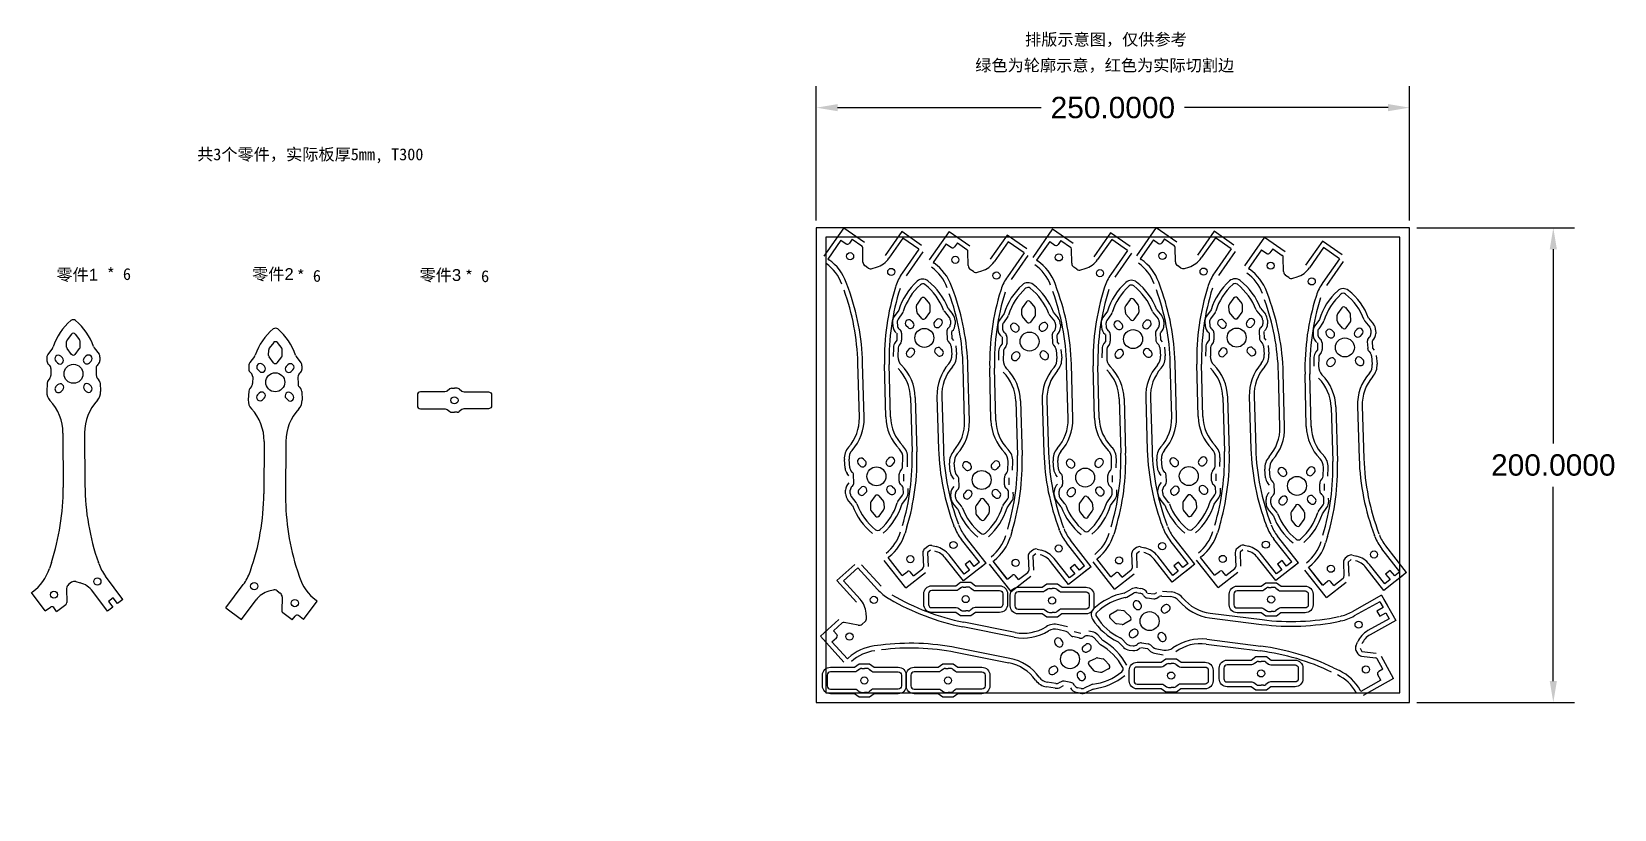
# Model space of a CAD drawing. Header units: inches. Extents: x -68 to 599, y 179 to 507.
import ezdxf

# ---------------------------------------------------------------- set-up
doc = ezdxf.new("R2010")
doc.units = ezdxf.units.IN
doc.header["$MEASUREMENT"] = 0
doc.styles.get("Standard").update_dxf_attribs({"font": 'arial.ttf'})
doc.dimstyles.get("Standard").update_dxf_attribs({"dimtxt": 0.18, "dimasz": 0.18, "dimexe": 0.18, "dimexo": 0.0625, "dimgap": 0.09, "dimtad": 0, "dimtih": 1, "dimtoh": 1, "dimdec": 4, "dimzin": 0, "dimdsep": 46, "dimtxsty": 'Standard', "dimcen": 0.09, "dimadec": 0, "dimazin": 0, "dimtfac": 1, "dimtdec": 4, "dimtofl": 0, "dimtmove": 0, "dimatfit": 3, "dimfxl": 0, "dimtolj": 1, "dimtzin": 0, "dimarcsym": 0})

# ---------------------------------------------------------------- blocks, each defined once
blk = doc.blocks.new('AFT')
at = {"color": 3}
for p, q in [((78.02, 71.24), (63.34, 71.24)), ((78.02, 71.24), (78.02, 60.69)), ((90.68, 50.33), (78.34, 50.33)), ((90.68, 40.16), (90.68, 50.33)), ((16.16, 20.08), (34.61, 33.73)), ((88.68, 38.16), (76.4, 38.16)), ((23.96, 9.51), (41.73, 22.59)), ((-4.79, 12.8), (-1.95, 15.14)), ((-13.43, 6.49), (-12.22, 7.35)), ((-6.41, 9.68), (-6.1, 10.78)), ((-15.88, 1.2), (-14.95, 4.36)), ((10.81, -8.36), (13.89, -6.33)), ((5, -10.64), (7.36, -8.98)), ((-3.54, -15.53), (-0.25, -15.57)), ((2.23, -14.75), (3.42, -13.84))]:
    blk.add_line(p, q, dxfattribs=at)
at = {"color": 1}
for p, q in [((72.98, 69.24), (63.34, 69.24)), ((72.98, 69.24), (63.34, 69.24)), ((63.34, 69.24), (63.34, 68.73)), ((72.98, 69.24), (63.34, 69.24)), ((63.34, 69.24), (63.34, 68.73)), ((72.98, 69.24), (63.34, 69.24)), ((72.98, 69.24), (72.98, 66.59)), ((76.02, 65.59), (73.98, 65.59)), ((76.02, 65.59), (76.02, 60.69)), ((58.12, 54.97), (59.7, 57.21)), ((69.95, 53.16), (69.95, 54.76)), ((70.78, 56.38), (75.6, 59.88)), ((70.73, 51.58), (72.22, 50.42)), ((88.68, 48.33), (78.34, 48.33)), ((88.68, 40.16), (88.68, 48.33)), ((88.68, 40.16), (76.4, 40.16)), ((70.44, 39.25), (70, 39.12)), ((17.35, 18.47), (35.8, 32.12)), ((22.77, 11.12), (40.54, 24.2)), ((-3.52, 11.25), (-0.68, 13.59)), ((-7.47, 6.33), (-5.19, 8.1)), ((-4.48, 9.14), (-4.18, 10.25)), ((-0.29, 8.13), (-0.14, 9.12)), ((2.68, 7.69), (2.83, 8.68)), ((-13.97, 0.64), (-13.03, 3.79)), ((-12.28, 4.86), (-11.06, 5.72)), ((-9.43, 6.03), (-9.17, 5.97)), ((-7.69, 2.68), (-8.68, 2.83)), ((8.13, 0.29), (9.12, 0.14)), ((-13.93, -9.34), (-13.07, -6.35)), ((-10.76, -4.39), (-12.7, -5.82)), ((-7.04, -4.26), (-10.15, -4.2)), ((-8.13, -0.29), (-9.12, -0.14)), ((-6.15, -5.47), (-7.01, -8.46)), ((7.69, -2.68), (8.68, -2.83)), ((9.71, -6.69), (12.78, -4.66)), ((-13.04, -10.55), (-9.93, -10.61)), ((-7.37, -8.99), (-9.31, -10.42)), ((-2.68, -7.69), (-2.83, -8.68)), ((0.29, -8.13), (0.14, -9.12)), ((1.02, -13.16), (2.2, -12.26)), ((2.98, -10.79), (3, -10.52)), ((3.85, -9.01), (6.21, -7.35)), ((7.41, -6.98), (8.56, -7.02)), ((-3.51, -13.53), (-0.22, -13.57))]:
    blk.add_line(p, q, dxfattribs=at)
for centre, radius in [((69.68, 62.24), 1.5), ((74.18, 44.24), 1.5), ((0, 0), 4)]:
    blk.add_circle(centre, radius, dxfattribs=at)
at = {"color": 3}
for centre, radius, start, end in [((43.34, 68.72), 18, 324.86292, 0), ((-23.66, 112.52), 98, 306.48481, 324.86292), ((99.81, -56.34), 98, 107.34322, 126.34946), ((5.46, 34.55), 18, 263.19347, 306.48481), ((2.49, 9.73), 7, 83.19347, 129.44448), ((-9.9, 4.09), 4, 76.34004, 125.40208), ((-2.25, 9.71), 4, 129.44448, 164.43899), ((34.63, -4.98), 18, 126.34946, 169.64081), ((6.3, -14.19), 27, 145.2553, 176.25523), ((-11.12, 3.23), 4, 125.40208, 163.57485), ((-11.12, 3.23), 4, 125.40208, 163.57485), ((10.03, -0.49), 7, 303.3898, 349.64081), ((-11.69, 10.21), 27, 256.57904, 287.57898), ((-0.2, -11.57), 4, 269.25942, 307.4322)]:
    blk.add_arc(centre, radius, start, end, dxfattribs=at)
at = {"color": 1}
for centre, radius, start, end in [((43.34, 68.72), 20, 324.86292, 0), ((73.98, 66.59), 1, 180, 270), ((75.02, 60.69), 1, 305.97895, 0), ((-23.66, 112.52), 100, 306.48481, 324.86292), ((71.95, 54.76), 2, 125.97895, 180), ((71.95, 53.16), 2, 180, 232.24252), ((78.34, 58.33), 10, 232.24252, 270), ((76.4, 20.16), 20, 90, 107.34322), ((99.81, -56.34), 100, 107.34322, 126.34946), ((2.49, 9.73), 5, 83.19347, 129.44448), ((5.46, 34.55), 20, 263.19347, 306.48481), ((-6.41, 9.68), 2, 307.74368, 344.43899), ((-2.25, 9.71), 2, 129.44448, 164.43899), ((1.19, 7.91), 1.5, 171.41714, 351.41714), ((1.34, 8.9), 1.5, 351.41714, 171.41714), ((34.63, -4.98), 20, 126.34946, 169.64081), ((6.3, -14.19), 25, 145.2553, 176.25523), ((-15.88, 1.2), 2, 325.2553, 343.57485), ((-11.12, 3.23), 2, 125.40208, 163.57485), ((-9.9, 4.09), 2, 76.34004, 125.40208), ((-8.9, 1.34), 1.5, 81.41714, 261.41714), ((-8.69, 7.91), 2, 256.34004, 307.74368), ((-7.91, 1.19), 1.5, 261.41714, 81.41714), ((7.91, -1.19), 1.5, 81.41714, 261.41714), ((8.9, -1.34), 1.5, 261.41714, 81.41714), ((-12.11, -6.63), 1, 126.41714, 163.98246), ((-10.17, -5.2), 1, 88.85182, 126.41714), ((-7.13, -5.26), 1, 343.98246, 88.85182), ((-1.19, -7.91), 1.5, 351.41714, 171.41714), ((10.03, -0.49), 5, 303.3898, 349.64081), ((-17.15, -12.65), 1.5, 176.25523, 216.41714), ((-12.95, -9.55), 1, 163.98246, 268.85182), ((-9.91, -9.61), 1, 268.85182, 306.41714), ((-7.97, -8.18), 1, 306.41714, 343.98246), ((-1.34, -8.9), 1.5, 171.41714, 351.41714), ((-0.2, -11.57), 2, 269.25942, 307.4322), ((0.99, -10.67), 2, 307.4322, 356.49424), ((5, -10.64), 2, 125.0906, 176.49424), ((7.36, -8.98), 2, 88.39529, 125.0906), ((8.61, -5.02), 2, 268.39529, 303.3898), ((-17.15, -12.65), 1.5, 216.41714, 256.57904), ((-11.69, 10.21), 25, 256.57904, 287.57898), ((-3.54, -15.53), 2, 89.25942, 107.57898)]:
    blk.add_arc(centre, radius, start, end, dxfattribs=at)
blk = doc.blocks.new('fwd')
at = {"color": 3}
for p, q in [((-3.54, 15.53), (-0.25, 15.57)), ((2.23, 14.75), (3.42, 13.84)), ((5, 10.64), (7.36, 8.98)), ((7.36, 8.98), (8.5, 9.01)), ((10.81, 8.36), (13.89, 6.33)), ((-15.88, -1.2), (-14.95, -4.36)), ((-13.43, -6.49), (-12.22, -7.35)), ((-8.69, -7.91), (-6.41, -9.68)), ((-6.41, -9.68), (-6.1, -10.78)), ((-4.79, -12.8), (-1.95, -15.14)), ((-4.79, -12.8), (-1.95, -15.14)), ((23.96, -9.51), (41.73, -22.59)), ((16.16, -20.08), (34.61, -33.73)), ((90.68, -38.16), (76.4, -38.16)), ((90.68, -38.16), (90.68, -50.33)), ((71.95, -53.16), (71.95, -54.76)), ((90.68, -50.33), (78.34, -50.33)), ((71.95, -54.76), (76.78, -58.26)), ((78.02, -71.24), (78.02, -60.69)), ((78.02, -71.24), (63.34, -71.24))]:
    blk.add_line(p, q, dxfattribs=at)
at = {"color": 1}
for p, q in [((-3.51, 13.53), (-0.22, 13.57)), ((-13.93, 9.34), (-13.07, 6.35)), ((-13.04, 10.55), (-9.93, 10.61)), ((-7.37, 8.99), (-9.31, 10.42)), ((-6.15, 5.47), (-7.01, 8.46)), ((-2.68, 7.69), (-2.83, 8.68)), ((0.29, 8.13), (0.14, 9.12)), ((1.02, 13.16), (2.2, 12.26)), ((2.98, 10.79), (3, 10.52)), ((3.85, 9.01), (6.21, 7.35)), ((7.41, 6.98), (8.56, 7.02)), ((9.71, 6.69), (12.78, 4.66)), ((-10.76, 4.39), (-12.7, 5.82)), ((-7.04, 4.26), (-10.15, 4.2)), ((-8.13, 0.29), (-9.12, 0.14)), ((7.69, 2.68), (8.68, 2.83)), ((-13.97, -0.64), (-13.03, -3.79)), ((-12.28, -4.86), (-11.06, -5.72)), ((-9.43, -6.03), (-9.17, -5.97)), ((-7.69, -2.68), (-8.68, -2.83)), ((-7.47, -6.33), (-5.19, -8.1)), ((8.13, -0.29), (9.12, -0.14)), ((-4.48, -9.14), (-4.18, -10.25)), ((-3.52, -11.25), (-0.68, -13.59)), ((-0.29, -8.13), (-0.14, -9.12)), ((2.68, -7.69), (2.83, -8.68)), ((22.77, -11.12), (40.54, -24.2)), ((17.35, -18.47), (35.8, -32.12)), ((70.44, -39.25), (70, -39.12)), ((88.68, -40.16), (76.4, -40.16)), ((88.68, -40.16), (88.68, -42.99)), ((88.68, -45.49), (88.68, -48.33)), ((90.68, -40.16), (90.68, -42.99)), ((69.95, -53.16), (69.95, -54.76)), ((70.73, -51.58), (72.22, -50.42)), ((88.68, -48.33), (78.34, -48.33)), ((58.12, -54.97), (59.7, -57.21)), ((70.78, -56.38), (75.6, -59.88)), ((72.98, -69.24), (72.98, -66.59)), ((76.02, -65.59), (73.98, -65.59)), ((76.02, -65.59), (76.02, -60.69)), ((76.02, -65.59), (76.02, -60.69)), ((63.34, -69.24), (63.34, -68.73)), ((63.34, -69.24), (63.34, -68.73)), ((72.94, -69.24), (63.34, -69.24)), ((72.94, -69.24), (63.34, -69.24)), ((72.98, -69.24), (63.34, -69.24)), ((72.98, -69.24), (63.34, -69.24))]:
    blk.add_line(p, q, dxfattribs=at)
blk.add_lwpolyline([(88.68, -42.99), (85.68, -42.99), (85.68, -45.49), (88.68, -45.49)], dxfattribs=at)
for centre, radius in [((0, 0), 4), ((76.18, -44.24), 1.5), ((69.68, -62.24), 1.5)]:
    blk.add_circle(centre, radius, dxfattribs=at)
at = {"color": 3}
for centre, radius, start, end in [((-17.15, 12.65), 3.5, 143.58286, 183.74477), ((-17.15, 12.65), 3.5, 103.42096, 143.58286), ((-11.69, -10.21), 27, 72.42102, 103.42096), ((-0.2, 11.57), 4, 52.5678, 90.74058), ((0.99, 10.67), 4, 3.50576, 52.5678), ((6.3, 14.19), 27, 183.74477, 214.7447), ((10.03, 0.49), 7, 10.35919, 56.6102), ((34.63, 4.98), 18, 190.35919, 233.65054), ((-11.12, -3.23), 4, 196.42515, 234.59792), ((-9.9, -4.09), 4, 234.59792, 283.65996), ((-2.25, -9.71), 4, 195.56101, 230.55552), ((5.46, -34.55), 18, 53.51519, 96.80653), ((99.81, 56.34), 98, 233.65054, 252.65678), ((-23.66, -112.52), 98, 35.13708, 53.51519), ((76.4, -20.16), 18, 252.65678, 270), ((78.34, -58.33), 8, 90, 127.75748), ((43.34, -68.72), 18, 0, 35.13708)]:
    blk.add_arc(centre, radius, start, end, dxfattribs=at)
at = {"color": 1}
for centre, radius, start, end in [((-17.15, 12.65), 1.5, 143.58286, 183.74477), ((-17.15, 12.65), 1.5, 103.42096, 143.58286), ((-11.69, -10.21), 25, 72.42102, 103.42096), ((-3.54, 15.53), 2, 252.42102, 270.74058), ((-0.2, 11.57), 2, 52.5678, 90.74058), ((6.3, 14.19), 25, 183.74477, 214.7447), ((-12.95, 9.55), 1, 91.14818, 196.01754), ((-9.91, 9.61), 1, 53.58286, 91.14818), ((-7.97, 8.18), 1, 16.01754, 53.58286), ((-1.34, 8.9), 1.5, 8.58286, 188.58286), ((-1.19, 7.91), 1.5, 188.58286, 8.58286), ((0.99, 10.67), 2, 3.50576, 52.5678), ((5, 10.64), 2, 183.50576, 234.9094), ((7.36, 8.98), 2, 234.9094, 271.60471), ((8.61, 5.02), 2, 56.6102, 91.60471), ((-12.11, 6.63), 1, 196.01754, 233.58286), ((-10.17, 5.2), 1, 233.58286, 271.14818), ((-8.9, -1.34), 1.5, 98.58286, 278.58286), ((-7.91, -1.19), 1.5, 278.58286, 98.58286), ((-7.13, 5.26), 1, 271.14818, 16.01754), ((7.91, 1.19), 1.5, 98.58286, 278.58286), ((8.9, 1.34), 1.5, 278.58286, 98.58286), ((10.03, 0.49), 5, 10.35919, 56.6102), ((34.63, 4.98), 20, 190.35919, 233.65054), ((-15.88, -1.2), 2, 16.42515, 34.7447), ((-11.12, -3.23), 2, 196.42515, 234.59792), ((-9.9, -4.09), 2, 234.59792, 283.65996), ((-8.69, -7.91), 2, 52.25632, 103.65996), ((1.19, -7.91), 1.5, 8.58286, 188.58286), ((-6.41, -9.68), 2, 15.56101, 52.25632), ((-2.25, -9.71), 2, 195.56101, 230.55552), ((1.34, -8.9), 1.5, 188.58286, 8.58286), ((2.49, -9.73), 5, 230.55552, 276.80653), ((5.46, -34.55), 20, 53.51519, 96.80653), ((99.81, 56.34), 100, 233.65054, 252.65678), ((-23.66, -112.52), 100, 35.13708, 53.51519), ((76.4, -20.16), 20, 252.65678, 270), ((71.95, -53.16), 2, 127.75748, 180), ((78.34, -58.33), 10, 90, 127.75748), ((43.34, -68.72), 20, 0, 35.13708), ((71.95, -54.76), 2, 180, 234.02105), ((75.02, -60.69), 1, 0, 54.02105), ((73.98, -66.59), 1, 90, 180)]:
    blk.add_arc(centre, radius, start, end, dxfattribs=at)
blk = doc.blocks.new('中心块')
at = {"color": 1}
for p, q in [((-2.14, 4.63), (-2.8, 4.15)), ((-1.07, 5.06), (0, 5.06)), ((1.07, 5.06), (0, 5.06)), ((2.14, 4.63), (2.8, 4.15)), ((-1.07, -5.02), (0, -5.02)), ((1.07, -5.02), (0, -5.02))]:
    blk.add_line(p, q, dxfattribs=at)
at = {"color": 3}
blk.add_lwpolyline([(2.23, -7.02), (-2.23, -7.02), (-4.14, -5.6), (-14.3, -5.6, -0.414214), (-17.65, -2.25), (-17.65, 2.25, -0.414214), (-14.3, 5.6), (-4.19, 5.6), (-2.23, 7.06), (2.23, 7.06), (4.19, 5.6), (14.3, 5.6, -0.414214), (17.65, 2.25), (17.65, -2.25, -0.414214), (14.3, -5.6), (4.14, -5.6)], format="xyb", close=True, dxfattribs=at)
at = {"color": 1}
for points in [[(-1.97, 4.76), (-3.14, 3.9, -0.160966), (-4.03, 3.6), (-14.3, 3.6, 0.414214), (-15.65, 2.25), (-15.65, -2.25, 0.414214), (-14.3, -3.6), (-3.97, -3.6, -0.160966), (-3.08, -3.9), (-1.97, -4.72)], [(1.97, 4.76), (3.14, 3.9, 0.160966), (4.03, 3.6), (14.3, 3.6, -0.414214), (15.65, 2.25), (15.65, -2.25, -0.414214), (14.3, -3.6), (3.97, -3.6, 0.160966), (3.08, -3.9), (1.97, -4.72)]]:
    blk.add_lwpolyline(points, format="xyb", dxfattribs=at)
blk.add_circle((0, 0), 1.5, dxfattribs=at)
for centre, start, end in [((-1.07, 3.56), 90, 126.57703), ((1.07, 3.56), 53.42297, 90), ((-1.07, -3.52), 233.42297, 270), ((-1.07, -3.52), 233.42297, 270), ((1.07, -3.52), 270, 306.57703)]:
    blk.add_arc(centre, 1.5, start, end, dxfattribs=at)
blk = doc.blocks.new('*D16')
at = {"color": 0, "lineweight": -2, "transparency": 16777216}
for p, q in [((262.88, 427.13), (262.88, 483.64)), ((512.88, 427.13), (512.88, 483.64)), ((271.88, 474.64), (357.65, 474.64)), ((503.88, 474.64), (418.12, 474.64))]:
    blk.add_line(p, q, dxfattribs=at)
at = {"color": 0, "transparency": 16777216}
for points in [[(271.88, 476.14), (271.88, 473.14), (262.88, 474.64)], [(503.88, 476.14), (503.88, 473.14), (512.88, 474.64)]]:
    blk.add_solid(points, dxfattribs=at)
at = {"layer": 'Defpoints', "color": 0, "transparency": 16777216}
for p in [(512.88, 474.64), (262.88, 424.01), (512.88, 424.01)]:
    blk.add_point(p, dxfattribs=at)
at = {"color": 0, "transparency": 16777216, "insert": (387.88, 474.64), "char_height": 9, "attachment_point": 5}
blk.add_mtext('\\A1;250.0000', dxfattribs=at)
blk = doc.blocks.new('*D17')
at = {"color": 0, "lineweight": -2, "transparency": 16777216}
for p, q in [((516.01, 424.01), (582.52, 424.01)), ((573.52, 415.01), (573.52, 333.11)), ((573.52, 233.01), (573.52, 314.91)), ((516.01, 224.01), (582.52, 224.01))]:
    blk.add_line(p, q, dxfattribs=at)
at = {"color": 0, "transparency": 16777216}
for points in [[(572.02, 415.01), (575.02, 415.01), (573.52, 424.01)], [(572.02, 233.01), (575.02, 233.01), (573.52, 224.01)]]:
    blk.add_solid(points, dxfattribs=at)
at = {"layer": 'Defpoints', "color": 0, "transparency": 16777216}
for p in [(512.88, 424.01), (512.88, 224.01), (573.52, 224.01)]:
    blk.add_point(p, dxfattribs=at)
at = {"color": 0, "transparency": 16777216, "insert": (573.52, 324.01), "char_height": 9, "attachment_point": 5}
blk.add_mtext('\\A1;200.0000', dxfattribs=at)

msp = doc.modelspace()

# ---------------------------------------------------------------- linework, layer by layer
at = {"color": 1}
for p, q in [((-53.09237, 373.75074), (-53.10473, 376.15971)), ((-51.01721, 379.24519), (-52.90052, 376.77043)), ((-49.51347, 379.25291), (-47.60487, 376.7976)), ((-47.38204, 373.78004), (-47.3944, 376.18901)), ((34.19898, 375.68656), (32.29032, 373.2313)), ((35.70272, 375.67881), (37.58596, 373.204)), ((-61.4118, 369.43195), (-61.37776, 367.94204)), ((-59.03844, 373.31007), (-61.01245, 370.67747)), ((-56.92039, 367.05725), (-57.63111, 367.76072)), ((-54.80998, 369.18943), (-55.52071, 369.8929)), ((-50.9733, 370.68684), (-52.8819, 373.14215)), ((-49.46956, 370.69456), (-47.58625, 373.16932)), ((-45.61771, 369.23659), (-44.91424, 369.94732)), ((-43.48554, 367.12618), (-42.78207, 367.83691)), ((-41.43176, 373.40041), (-39.43084, 370.7882)), ((-39.01873, 369.54684), (-39.03748, 368.05666)), ((26.11712, 369.83426), (24.11614, 367.2221)), ((32.06742, 370.21375), (32.07984, 372.62271)), ((34.15486, 367.12821), (32.27161, 369.60302)), ((35.65859, 367.12046), (37.56726, 369.57572)), ((37.77774, 370.1843), (37.79016, 372.59327)), ((43.72381, 369.74348), (45.69775, 367.11083)), ((-60.19114, 360.62402), (-60.89115, 359.71923)), ((-60.6539, 366.44734), (-60.44535, 366.27463)), ((-59.7213, 364.69821), (-59.77332, 361.8118)), ((-40.66057, 364.79601), (-40.57893, 361.91029)), ((-40.14894, 360.72685), (-39.43969, 359.82929)), ((-39.74596, 366.55462), (-39.95273, 366.37978)), ((23.704, 365.98076), (23.72271, 364.49058)), ((24.43115, 362.98852), (24.63792, 362.81367)), ((25.34572, 361.22988), (25.26401, 358.34416)), ((28.17074, 363.55999), (27.46729, 364.27073)), ((30.30297, 365.67034), (29.59952, 366.38108)), ((39.49524, 365.62294), (40.20598, 366.3264)), ((41.60559, 363.49072), (42.31634, 364.19417)), ((44.40644, 361.1316), (44.45839, 358.2452)), ((45.33909, 362.88071), (45.13053, 362.70801)), ((46.09707, 365.8653), (46.06298, 364.37539)), ((-61.30702, 358.59078), (-61.48239, 354.91763)), ((-56.87322, 357.86498), (-57.57669, 357.15426)), ((-54.74105, 355.75457), (-55.44452, 355.04385)), ((-45.54878, 355.80174), (-44.83806, 355.09827)), ((-43.43837, 357.93392), (-42.72765, 357.23045)), ((-39.01226, 358.70517), (-38.79921, 355.03401)), ((23.69725, 355.13909), (23.48411, 351.46794)), ((24.83399, 357.16074), (24.12471, 356.2632)), ((28.12335, 354.36772), (27.4126, 353.66427)), ((41.5582, 354.29845), (42.26165, 353.58771)), ((44.87619, 357.0574), (45.57617, 356.15259)), ((45.99201, 355.02413), (46.16729, 351.35098)), ((108.24367, 355.96061), (107.59031, 355.47579)), ((109.31645, 356.3888), (110.38811, 356.3888)), ((111.45977, 356.3888), (110.38811, 356.3888)), ((112.53255, 355.96061), (113.1859, 355.47579)), ((30.2337, 352.23549), (29.52296, 351.53204)), ((39.42597, 352.18809), (40.12942, 351.47735)), ((109.31645, 346.31345), (110.38811, 346.31345)), ((111.45977, 346.31345), (110.38811, 346.31345)), ((-54.61729, 337.54373), (-54.52664, 314.594)), ((-45.48566, 337.59059), (-45.34638, 315.52541)), ((30.17013, 334.02434), (30.0303, 311.95916)), ((39.30175, 333.97726), (39.21053, 311.02752)), ((-59.50242, 283.04546), (-60.35752, 280.43726)), ((-39.53728, 282.56105), (-39.68924, 282.99334)), ((-50.97546, 274.64026), (-52.25954, 273.68275)), ((-49.24436, 274.96391), (-47.42957, 274.45955)), ((-29.36319, 267.3959), (-36.7023, 277.23809)), ((14.04589, 263.83006), (21.38525, 273.67207)), ((24.22036, 278.99496), (24.37233, 279.42724)), ((44.18551, 279.47886), (45.04055, 276.87064)), ((-67.81966, 270.32677), (-67.41312, 270.62992)), ((-67.81966, 270.32677), (-67.41312, 270.62992)), ((-62.05819, 262.6003), (-67.81966, 270.32677)), ((-62.05819, 262.6003), (-67.81966, 270.32677)), ((-53.06381, 272.05387), (-52.98765, 266.09397)), ((-35.91008, 262.51402), (-42.09064, 270.80252)), ((-29.36319, 267.3959), (-31.62946, 265.70599)), ((20.59266, 258.94801), (26.77343, 267.23636)), ((33.92725, 271.39756), (32.11245, 270.89325)), ((35.65834, 271.07387), (36.94239, 270.11633)), ((37.74663, 268.48743), (37.67031, 262.52754)), ((52.50243, 266.75996), (52.0959, 267.06312)), ((52.50243, 266.75996), (52.0959, 267.06312)), ((-62.05819, 262.6003), (-59.93379, 264.18442)), ((-57.31848, 262.34999), (-58.53435, 263.98054)), ((-57.31848, 262.34999), (-53.38978, 265.27954)), ((-33.63361, 264.21153), (-35.91008, 262.51402)), ((14.04589, 263.83006), (20.59266, 258.94801)), ((42.00106, 258.78344), (38.07243, 261.71309)), ((42.00106, 258.78344), (43.21696, 260.41397)), ((46.74077, 259.03364), (44.61641, 260.61781)), ((46.74077, 259.03364), (52.50243, 266.75996)), ((46.74077, 259.03364), (52.50243, 266.75996)), ((46.74077, 259.03364), (52.50243, 266.75996)), ((46.74077, 259.03364), (52.50243, 266.75996))]:
    msp.add_line(p, q, dxfattribs=at)
msp.add_lwpolyline([(262.88348, 224.00986), (512.88348, 224.00986), (512.88348, 424.00986), (262.88348, 424.00986)], close=True, dxfattribs=at)
at = {"color": 3}
msp.add_lwpolyline([(266.88348, 228.00986), (508.88348, 228.00986), (508.88348, 420.00986), (266.88348, 420.00986)], close=True, dxfattribs=at)
at = {"color": 1}
for points in [[(108.42259, 356.09338), (107.2526, 355.2252, -0.160966409), (106.35875, 354.92978), (96.08811, 354.92978, 0.414213562), (94.73811, 353.57978), (94.73811, 349.07978, 0.414213562), (96.08811, 347.72978), (106.41628, 347.72978, -0.160966409), (107.31013, 347.43437), (108.42259, 346.60887)], [(112.35362, 356.09338), (113.52361, 355.2252, 0.160966409), (114.41747, 354.92978), (124.68811, 354.92978, -0.414213562), (126.03811, 353.57978), (126.03811, 349.07978, -0.414213562), (124.68811, 347.72978), (114.35994, 347.72978, 0.160966409), (113.46608, 347.43437), (112.35362, 346.60887)]]:
    msp.add_lwpolyline(points, format="xyb", dxfattribs=at)
msp.add_lwpolyline([(-31.62946, 265.70599), (-33.42281, 268.11096), (-35.42696, 266.61651), (-33.63361, 264.21153)], dxfattribs=at)
for centre, radius in [((-50.17938, 362.49558), 4), ((34.86447, 358.92922), 4), ((110.38811, 351.32978), 1.5), ((-40.1038, 274.97951), 1.5), ((25.98229, 273.01668), 1.5), ((-58.41925, 269.43024), 1.5), ((43.102, 265.86367), 1.5)]:
    msp.add_circle(centre, radius, dxfattribs=at)
for centre, radius, start, end in [((-35.04045, 365.92293), 25, 130.45587903, 161.45581157), ((-50.28871, 383.80421), 1.5, 90.29397504, 130.45587903), ((-50.28871, 383.80421), 1.5, 50.13207104, 90.29397504), ((-65.35269, 365.7674), 25, 19.13213851, 50.13207104), ((50.03786, 362.20065), 25, 129.86648931, 160.86642185), ((34.97434, 380.23785), 1.5, 89.70458532, 129.86648931), ((34.97434, 380.23785), 1.5, 49.54268133, 89.70458532), ((19.72562, 362.35694), 25, 18.54274879, 49.54268133), ((-60.63857, 374.5099), 2, 323.13626074, 341.45581157), ((-52.10474, 376.16484), 1, 142.72865702, 180.29397504), ((-52.09238, 373.75587), 1, 180.29397504, 217.85929306), ((-50.26194, 378.58637), 1, 37.85929306, 142.72865702), ((-48.39439, 376.18388), 1, 0.29397504, 37.85929306), ((-48.38203, 373.77491), 1, 322.72865702, 0.29397504), ((-39.84402, 374.61659), 2, 199.13213851, 217.45168933), ((34.94743, 375.02), 1, 37.26990334, 142.1392673), ((-59.41232, 369.47764), 2, 143.13626074, 181.30903736), ((-59.37828, 367.98773), 2, 181.30903736, 230.37107727), ((-56.57591, 368.82681), 1.5, 45.29397504, 225.29397504), ((-55.86518, 368.12334), 1.5, 225.29397504, 45.29397504), ((-50.22483, 371.35338), 1, 217.85929306, 322.72865702), ((-44.55162, 368.18139), 1.5, 135.29397504, 315.29397504), ((-43.84816, 368.89211), 1.5, 315.29397504, 135.29397504), ((-41.03732, 368.08183), 2, 310.2168728, 359.27891271), ((-41.01857, 369.57201), 2, 359.27891271, 37.45168933), ((25.70384, 366.00588), 2, 142.54687103, 180.71964764), ((24.52942, 371.05049), 2, 322.54687103, 340.86642185), ((33.0674, 370.20859), 1, 179.70458532, 217.26990334), ((33.07982, 372.61756), 1, 142.1392673, 179.70458532), ((34.91014, 367.78701), 1, 217.26990334, 322.1392673), ((36.77775, 370.18946), 1, 322.1392673, 359.70458532), ((36.79017, 372.59843), 1, 359.70458532, 37.26990334), ((45.32396, 370.94327), 2, 198.54274879, 216.86229961), ((44.09759, 365.91104), 2, 358.689523, 36.86229961), ((-61.72097, 364.73425), 2, 358.96743542, 50.37107727), ((-61.77299, 361.84784), 2, 322.27212477, 358.96743542), ((-38.66137, 364.85256), 2, 130.2168728, 181.62051465), ((-38.57973, 361.96684), 2, 181.62051465, 218.3158253), ((25.72256, 364.5157), 2, 180.71964764, 229.78168756), ((23.34652, 361.28649), 2, 358.37804571, 49.78168756), ((28.53341, 365.32591), 1.5, 44.70458532, 224.70458532), ((29.23686, 364.61516), 1.5, 224.70458532, 44.70458532), ((40.55042, 364.55683), 1.5, 134.70458532, 314.70458532), ((41.26116, 365.26028), 1.5, 314.70458532, 134.70458532), ((46.40612, 361.16759), 2, 129.62748308, 181.03112493), ((44.06351, 364.42113), 2, 309.62748308, 358.689523), ((-56.48807, 354.67919), 5, 177.26663778, 223.51764558), ((-59.3093, 358.4954), 2, 142.27212477, 177.26663778), ((-56.51061, 356.09905), 1.5, 135.29397504, 315.29397504), ((-55.80714, 356.80978), 1.5, 315.29397504, 135.29397504), ((-44.49358, 356.86783), 1.5, 45.29397504, 225.29397504), ((-43.78285, 356.16436), 1.5, 225.29397504, 45.29397504), ((-43.79081, 354.74434), 5, 317.07030449, 3.32131229), ((-41.0089, 358.5893), 2, 3.32131229, 38.3158253), ((25.69389, 355.02317), 2, 141.68273506, 176.67724807), ((23.26481, 358.40077), 2, 321.68273506, 358.37804571), ((28.46778, 352.59815), 1.5, 134.70458532, 314.70458532), ((29.17853, 353.3016), 1.5, 314.70458532, 134.70458532), ((40.49208, 353.24327), 1.5, 44.70458532, 224.70458532), ((41.19554, 352.53253), 1.5, 224.70458532, 44.70458532), ((46.45807, 358.28119), 2, 181.03112493, 217.72643558), ((43.99429, 354.92881), 2, 2.73192257, 37.72643558), ((109.31645, 354.8888), 1.5, 90, 126.57703122), ((111.45977, 354.8888), 1.5, 53.42296878, 90), ((-74.61713, 337.46474), 20, 0.22629952, 43.51764558), ((-25.48606, 337.71683), 20, 137.07030449, 180.36165055), ((28.47571, 351.17813), 5, 176.67724807, 222.92825586), ((10.17053, 334.15108), 20, 359.63690981, 42.92825586), ((59.30159, 333.89776), 20, 136.48091478, 179.77226083), ((41.17297, 351.11267), 5, 316.48091478, 2.73192257), ((109.31645, 347.81345), 1.5, 233.42296878, 270), ((109.31645, 347.81345), 1.5, 233.42296878, 270), ((111.45977, 347.81345), 1.5, 270, 306.57703122), ((-154.52586, 314.19903), 100, 341.84819516, 0.22629952), ((54.65162, 316.1566), 100, 180.36165055, 199.36789614), ((-69.9677, 312.59287), 100, 340.63066422, 359.63690981), ((139.20974, 310.63004), 100, 179.77226083, 198.1503652), ((-79.36221, 286.66798), 20, 306.71111361, 341.84819516), ((-20.66911, 289.19371), 20, 199.36789614, 216.71111361), ((-51.06397, 272.07943), 2, 126.71111361, 180.73216784), ((-49.77989, 273.03694), 2, 74.46859218, 126.71111361), ((-50.10724, 264.82471), 10, 36.71111361, 74.46859218), ((5.35235, 285.62808), 20, 323.28744675, 340.63066422), ((64.0454, 283.10088), 20, 198.1503652, 233.28744675), ((34.78987, 261.25835), 10, 105.52996818, 143.28744675), ((34.46274, 269.47058), 2, 53.28744675, 105.52996818), ((35.74679, 268.51304), 2, 359.26639251, 53.28744675), ((-59.33601, 263.38276), 1, 36.71111361, 126.71111361), ((-53.98756, 266.08119), 1, 306.71111361, 0.73216784), ((38.67023, 262.51473), 1, 179.26639251, 233.28744675), ((44.01861, 259.81616), 1, 53.28744675, 143.28744675)]:
    msp.add_arc(centre, radius, start, end, dxfattribs=at)

# ---------------------------------------------------------------- block references
for name, p, rotation in [('AFT', (288.23884, 319.2829), 55.05229519221336), ('AFT', (376.21086, 318.77603), 55.05229519221336), ('AFT', (419.89275, 319.41331), 55.05229519221336), ('AFT', (332.59113, 317.76229), 55.05229519221336), ('AFT', (465.48773, 315.27104), 55.05229519221336), ('fwd', (308.41523, 377.6154), 308.1631622678595), ('fwd', (352.76752, 376.09479), 308.1631622678595), ('fwd', (396.38725, 377.10853), 308.1631622678595), ('fwd', (440.06913, 377.74581), 308.1631622678595), ('fwd', (485.66412, 373.60354), 308.1631622678595), ('AFT', (369.82565, 242.22125), 132.3447752327706), ('fwd', (403.36937, 258.29515), 29.16416472585536)]:
    msp.add_blockref(name, p, dxfattribs=dict(at, rotation=rotation))
for p in [(325.84332, 267.57876), (362.26726, 266.96229), (454.58641, 267.41893), (283.1342, 233.27257), (318.4009, 233.27257), (412.44342, 235.34337), (450.36609, 236.26006)]:
    msp.add_blockref('中心块', p, dxfattribs=at)

# ---------------------------------------------------------------- texts
at = {"color": 1, "char_height": 5, "attachment_point": 5}
for s, insert in [('{\\fSimSun|b0|i0|c134|p2;排版示意图，仅供参考}', (384.96814, 503.00294)), ('{\\fSimSun|b0|i0|c134|p2;绿色为轮廓示意，红色为实际切割边}', (384.44302, 492.11395)), ('{\\fSimSun|b0|i0|c134|p2;共3个零件，实际板厚5mm, T300}', (49.59247, 454.31879)), ('{\\fSimSun|b0|i0|c134|p2;零件}1', (-48.62075, 403.96535)), ('{\\fSimSun|b0|i0|c134|p2;* 6}', (-31.05095, 404.48327)), ('{\\fSimSun|b0|i0|c134|p2;零件}2', (33.85473, 404.20705)), ('{\\fSimSun|b0|i0|c134|p2;零件}3', (104.42602, 403.81578)), ('{\\fSimSun|b0|i0|c134|p2;* 6}', (49.00669, 403.7455)), ('{\\fSimSun|b0|i0|c134|p2;* 6}', (119.90185, 403.585))]:
    msp.add_mtext(s, dxfattribs=dict(at, insert=insert))

# ---------------------------------------------------------------- dimensions: what is measured, and where the dimension line sits
dim = msp.add_linear_dim(base=(512.88348, 474.64009), p1=(262.88348, 424.00986), p2=(512.88348, 424.00986), dimstyle='Standard', override={"dimscale": 50})
dim.commit()
dim.dimension.update_dxf_attribs({"geometry": '*D16', "text_midpoint": (387.88348, 474.64009)})
dim = msp.add_linear_dim(base=(573.51868, 224.00986), p1=(512.88348, 424.00986), p2=(512.88348, 224.00986), angle=90, dimstyle='Standard', override={"dimscale": 50})
dim.commit()
dim.dimension.update_dxf_attribs({"geometry": '*D17', "text_midpoint": (573.51868, 324.00986)})

doc.saveas('drawing.dxf')
